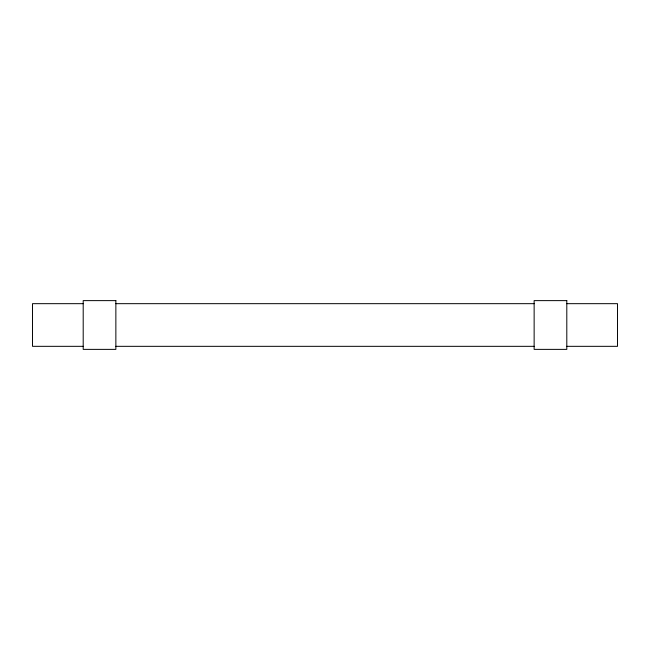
<?xml version="1.0" encoding="UTF-8"?>
<svg xmlns="http://www.w3.org/2000/svg" width="650" height="650" viewBox="0 0 650 650"><rect width="100%" height="100%" fill="white"/><g stroke="black" fill="none" stroke-linecap="round" stroke-linejoin="round"><path stroke-width="0.97" d="M83.2 303.672L32.5 303.672L32.5 346.328L83.2 346.328M115.862 303.672L534.137 303.672M566.8 303.672L617.5 303.672L617.5 346.328L566.8 346.328M115.862 346.328L534.137 346.328M115.862 300.625L83.2 300.625L83.2 349.375L115.862 349.375L115.862 300.625M566.8 300.625L534.137 300.625L534.137 349.375L566.8 349.375L566.8 300.625"/></g></svg>
